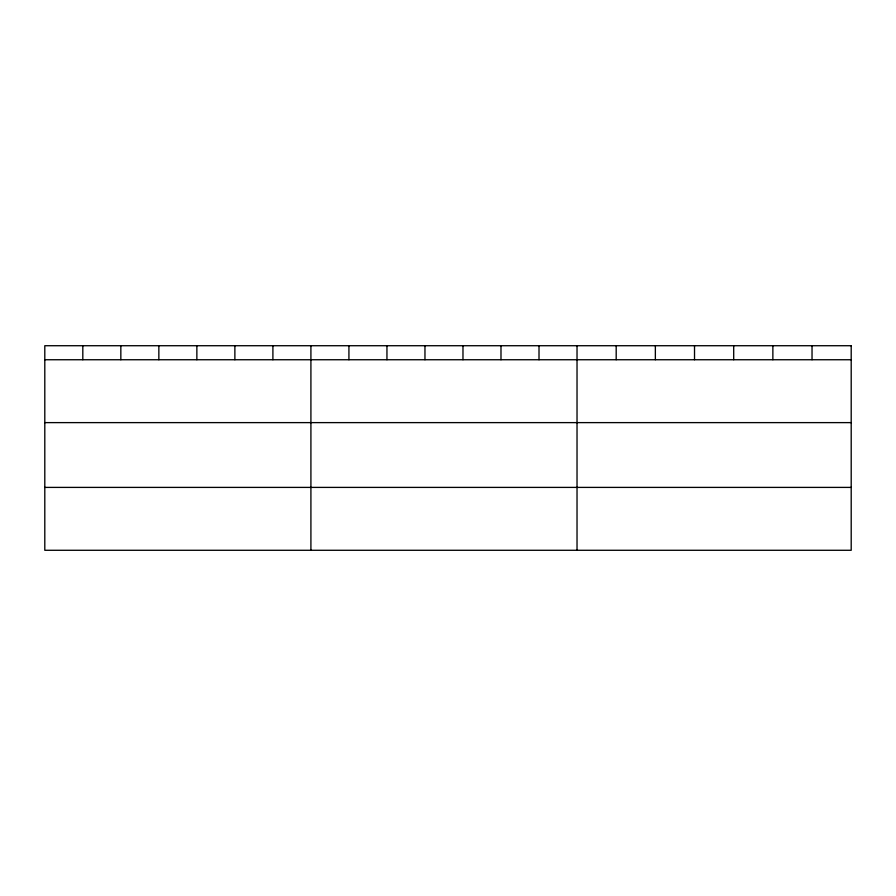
<?xml version="1.0" encoding="UTF-8"?>
<svg xmlns="http://www.w3.org/2000/svg" width="896" height="896" viewBox="0 0 896 896"><rect width="100%" height="100%" fill="white"/><g stroke="black" fill="none" stroke-linecap="round" stroke-linejoin="round"><path stroke-width="1.34" d="M44.8 359.744L851.2 359.744M44.8 422.621L851.2 422.621M44.8 487.402L851.2 487.402M812.034 345.722L812.034 359.744M772.867 345.722L772.867 359.744M733.701 345.722L733.701 359.744M694.523 345.722L694.523 359.744M655.357 345.722L655.357 359.744M616.19 345.722L616.19 359.744M577.024 345.722L577.024 550.278M539.011 345.722L539.011 359.744M500.987 345.722L500.987 359.744M462.974 345.722L462.974 359.744M424.962 345.722L424.962 359.744M386.949 345.722L386.949 359.744M348.925 345.722L348.925 359.744M310.912 345.722L310.912 550.278M272.899 345.722L272.899 359.744M234.875 345.722L234.875 359.744M196.862 345.722L196.862 359.744M158.85 345.722L158.85 359.744M120.837 345.722L120.837 359.744M82.813 345.722L82.813 359.744M851.2 345.722L44.8 345.722L44.8 550.278L851.2 550.278L851.2 345.722"/></g></svg>
